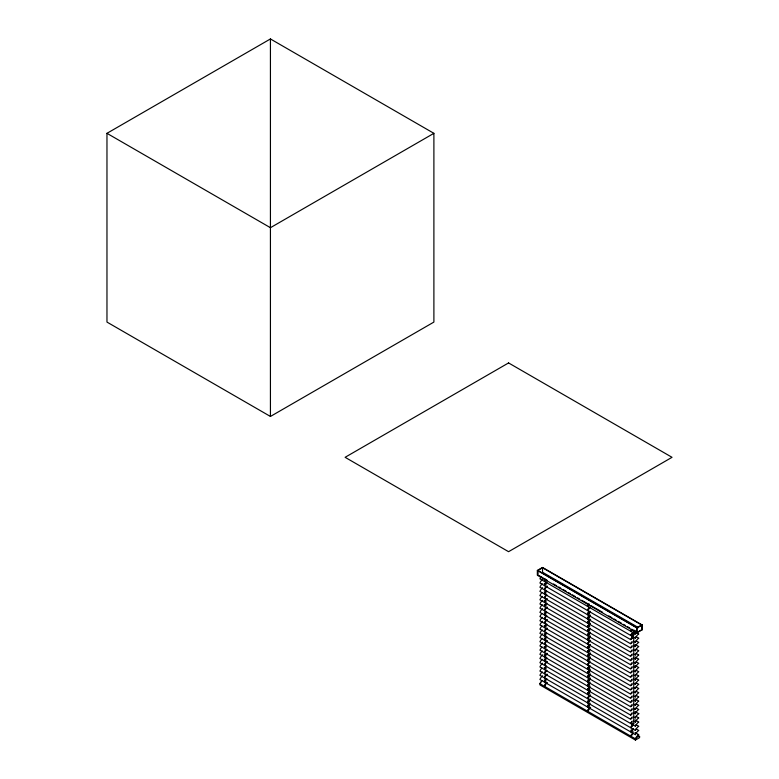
<?xml version="1.0" encoding="UTF-8"?>
<svg xmlns="http://www.w3.org/2000/svg" width="779" height="779" viewBox="0 0 779 779"><rect width="100%" height="100%" fill="white"/><g stroke="black" fill="none" stroke-linecap="round" stroke-linejoin="round"><path stroke-width="1.17" d="M630.766 631.282L631.38 629.997L631.905 630.289A5.453 3.145 -60 0 1 632.149 629.89M630.766 635.469L631.38 634.184L631.905 634.486A5.453 3.145 -60 0 1 633.629 632.334M632.149 638.274A5.453 3.145 -60 0 0 631.905 638.683L631.38 638.381L630.766 639.666L539.935 587.23A5.521 3.184 -60 0 1 542.291 583.792M632.149 642.471A5.453 3.145 -60 0 0 631.905 642.879L631.38 642.578L630.766 643.863L539.935 591.427A5.521 3.184 -60 0 1 542.622 587.707M632.149 709.591A5.453 3.145 -60 0 0 631.905 710L631.38 709.698L630.766 710.984L539.935 658.547A5.521 3.184 -60 0 1 542.622 654.827M630.766 723.574L631.38 722.279L631.905 722.581A5.453 3.145 -60 0 1 632.149 722.172M630.766 727.761L631.38 726.476L631.905 726.778A5.453 3.145 -60 0 1 633.629 724.626M630.766 731.958L631.38 730.673L631.905 730.975A5.453 3.145 -60 0 1 633.629 728.823M630.766 736.155L631.38 734.87L631.905 735.172A5.453 3.145 -60 0 1 633.629 733.02M632.149 646.667A5.453 3.145 -60 0 0 631.905 647.076L631.38 646.774L630.766 648.06L539.935 595.623A5.521 3.184 -60 0 1 541.97 592.478M632.149 650.864A5.453 3.145 -60 0 0 631.905 651.263L631.38 650.971L630.766 652.257L539.935 599.82A5.521 3.184 -60 0 1 542.291 596.373M632.149 655.051A5.453 3.145 -60 0 0 631.905 655.46L631.38 655.158L630.766 656.454L539.935 604.007A5.521 3.184 -60 0 1 542.622 600.288M632.149 659.248A5.453 3.145 -60 0 0 631.905 659.657L631.38 659.355L630.766 660.641L539.935 608.204A5.521 3.184 -60 0 1 542.291 604.767M632.149 663.445A5.453 3.145 -60 0 0 631.905 663.854L631.38 663.552L630.766 664.838L539.935 612.401A5.521 3.184 -60 0 1 542.622 608.681M632.149 667.642A5.453 3.145 -60 0 0 631.905 668.051L631.38 667.749L630.766 669.034L539.935 616.598A5.521 3.184 -60 0 1 541.97 613.453M632.149 671.839A5.453 3.145 -60 0 0 631.905 672.238L631.38 671.946L630.766 673.231L539.935 620.795A5.521 3.184 -60 0 1 542.291 617.348M632.149 676.026A5.453 3.145 -60 0 0 631.905 676.435L631.38 676.133L630.766 677.428L539.935 624.992A5.521 3.184 -60 0 1 542.622 621.272M632.149 680.223A5.453 3.145 -60 0 0 631.905 680.632L631.38 680.33L630.766 681.615L539.935 629.179A5.521 3.184 -60 0 1 541.97 626.043M632.149 684.42A5.453 3.145 -60 0 0 631.905 684.829L631.38 684.527L630.766 685.812L539.935 633.376A5.521 3.184 -60 0 1 542.291 629.938M632.149 688.617A5.453 3.145 -60 0 0 631.905 689.026L631.38 688.724L630.766 690.009L539.935 637.573A5.521 3.184 -60 0 1 542.622 633.853M632.149 692.813A5.453 3.145 -60 0 0 631.905 693.213L631.38 692.921L630.766 694.206L539.935 641.769A5.521 3.184 -60 0 1 542.291 638.322M632.149 697.01A5.453 3.145 -60 0 0 631.905 697.409L631.38 697.108L630.766 698.403L539.935 645.966A5.521 3.184 -60 0 1 542.622 642.247M632.149 701.197A5.453 3.145 -60 0 0 631.905 701.606L631.38 701.304L630.766 702.59L539.935 650.153A5.521 3.184 -60 0 1 541.97 647.018M632.149 705.394A5.453 3.145 -60 0 0 631.905 705.803L631.38 705.501L630.766 706.787L539.935 654.35A5.521 3.184 -60 0 1 542.291 650.913M632.149 717.985A5.453 3.145 -60 0 0 631.905 718.384L631.38 718.092L630.766 719.377L539.935 666.941A5.521 3.184 -60 0 1 542.622 663.221M635.528 631.701L633.483 635.537L633.483 637.631L632.314 638.313L631.73 637.972L631.73 635.576L634.554 630.26M632.314 638.313L632.314 635.917L635.148 630.601M632.957 637.193C635.654 637.417 629.783 639.559 632.09 637.504M633.765 637.436L633.765 723.73L631.565 724.704L632.09 723.798M590.297 703.797L589.976 704.099A5.453 3.145 -60 0 0 588.564 705.949A5.599 3.233 -60 0 0 587.95 707.235M106.966 133.326L270.43 38.95L433.893 133.326L433.893 322.078L270.43 416.453L106.966 322.078L106.966 133.326L270.43 227.702L433.893 133.326M537.344 570.452L542.535 567.453L642.178 624.982L642.178 629.783L636.988 632.782L537.344 575.243L537.344 570.452L636.988 627.981L642.178 624.982M542.797 567.609L537.607 570.598L537.607 575.399M641.925 629.627L636.735 632.626L636.735 627.835L641.925 624.836L642.178 629.783M541.97 680.573A5.521 3.184 -60 0 0 539.935 683.719L539.935 684.916L635.43 740.05L639.588 737.655L639.588 736.457L637.485 735.24M632.675 723.545L633.765 723.73M638.537 627.67L542.535 572.253L542.535 567.755L641.662 624.982L641.662 629.481M636.988 627.679L537.861 570.452L537.861 574.951M538.902 575.545L547.257 580.365M553.518 583.987L556.644 585.789M558.728 586.996L560.822 588.203M562.905 589.401L566.041 591.212M568.125 592.42L570.209 593.617M572.302 594.825L575.428 596.636M577.512 597.844L579.605 599.041M581.689 600.249L588.992 604.465M591.076 605.673L602.556 612.294M608.818 615.916L611.953 617.718M614.037 618.925L616.121 620.133M618.205 621.33L621.34 623.142M623.424 624.349L625.518 625.547M627.601 626.754L629.685 627.962M632.821 629.773L634.904 630.971M544.229 579.401L546.098 580.482M587.648 604.465L589.742 605.673M635.985 632.382L638.79 633.999A5.511 3.184 -60 0 0 635.43 638.167M544.609 581.543A5.599 3.233 -60 0 1 545.232 580.248L544.716 579.956A5.453 3.155 -60 0 1 545.222 579.157M588.564 604.173A5.453 3.155 -60 0 0 588.048 604.971L588.564 605.273A5.453 3.155 -60 0 1 589.362 604.105M635.43 633.979L539.935 578.846A5.521 3.184 -60 0 1 541.074 576.752M544.229 583.598L546.098 584.669M635.985 636.57L638.79 638.196A5.511 3.184 -60 0 0 635.43 642.363M546.965 582.293A5.453 3.155 -60 0 0 545.232 584.445L544.716 584.143A5.453 3.155 -60 0 1 546.439 581.991M587.424 610.454A5.599 3.233 -60 0 1 588.048 609.168L588.564 609.47A5.453 3.155 -60 0 1 590.297 607.308M632.899 635.197L633.483 635.537M546.965 586.49L546.439 586.188A5.453 3.155 -60 0 0 544.716 588.34L545.232 588.642A5.453 3.155 -60 0 1 546.965 586.49A5.599 3.233 -60 0 1 547.345 586.149M590.297 611.505L589.781 611.213A5.453 3.155 -60 0 0 588.048 613.365A5.599 3.233 -60 0 0 587.424 614.65M631.73 635.576L632.314 635.917M635.43 638.167L539.935 583.033A5.521 3.184 -60 0 1 542.622 579.313M632.899 637.3L633.483 637.631M587.648 612.859L589.742 614.066M635.985 640.766L638.79 642.383A5.511 3.184 -60 0 0 635.43 646.56M588.048 613.365L588.564 613.657A5.453 3.155 -60 0 1 589.976 611.807M587.424 618.847A5.599 3.233 -60 0 1 588.048 617.552A5.453 3.155 -60 0 1 589.781 615.4L590.297 615.702A5.453 3.155 -60 0 0 588.564 617.854A5.599 3.233 -60 0 0 587.95 619.139M633.57 641.283L635.43 642.363M544.229 591.982L546.098 593.062M587.648 617.056L589.742 618.263M635.051 644.428L638.79 646.58A5.511 3.184 -60 0 0 635.43 650.757M546.634 590.988A5.453 3.155 -60 0 0 545.232 592.838L544.716 592.537A5.453 3.155 -60 0 1 546.439 590.385M588.048 617.552L588.564 617.854M590.628 619.626A5.599 3.233 -60 0 0 590.297 619.899L589.781 619.597A5.453 3.155 -60 0 0 588.048 621.749A5.599 3.233 -60 0 0 587.424 623.034M633.57 645.479L635.43 646.56M587.648 621.253L589.742 622.45M635.985 649.16L638.79 650.777A5.511 3.184 -60 0 0 635.43 654.954M546.965 594.874A5.453 3.155 -60 0 0 545.232 597.035L544.716 596.733A5.453 3.155 -60 0 1 546.439 594.581M588.048 621.749L588.564 622.051A5.453 3.155 -60 0 1 590.297 619.899M546.965 599.07L546.439 598.778A5.453 3.155 -60 0 0 544.716 600.93L545.232 601.222A5.453 3.155 -60 0 1 546.965 599.07A5.599 3.233 -60 0 1 547.286 598.798M587.424 627.231A5.599 3.233 -60 0 1 588.048 625.946A5.453 3.155 -60 0 1 589.781 623.794L590.297 624.096M633.57 649.676L635.43 650.757M544.229 600.375L546.098 601.456M587.648 625.44L589.742 626.647M635.985 653.357L638.79 654.973A5.511 3.184 -60 0 0 635.43 659.141M588.048 625.946L588.564 626.248A5.453 3.155 -60 0 1 589.976 624.398M633.57 653.873L635.43 654.954M544.229 604.572L546.098 605.643M587.648 629.636L589.742 630.844M635.051 657.009L638.79 659.17A5.511 3.184 -60 0 0 635.43 663.338M546.965 603.267A5.453 3.155 -60 0 0 545.232 605.419L544.716 605.117A5.453 3.155 -60 0 1 546.439 602.965M587.424 631.428A5.599 3.233 -60 0 1 588.048 630.143L588.564 630.445A5.453 3.155 -60 0 1 590.297 628.293M590.297 632.48L589.781 632.188A5.453 3.155 -60 0 0 588.048 634.34A5.599 3.233 -60 0 0 587.424 635.625M633.57 658.07L635.43 659.141M587.648 633.833L589.742 635.041M635.985 661.741L638.79 663.357A5.511 3.184 -60 0 0 635.43 667.535M545.232 609.616L544.716 609.314A5.453 3.155 -60 0 1 546.439 607.162L546.965 607.464A5.453 3.155 -60 0 0 545.232 609.616A5.599 3.233 -60 0 0 544.609 610.902M588.048 634.34L588.564 634.632A5.453 3.155 -60 0 1 589.976 632.782M590.297 636.677L589.781 636.375A5.453 3.155 -60 0 0 588.048 638.527A5.599 3.233 -60 0 0 587.424 639.822M633.57 662.267L635.43 663.338M544.229 612.956L546.098 614.037M587.648 638.03L589.742 639.238M635.051 665.402L638.79 667.554A5.511 3.184 -60 0 0 635.43 671.732M546.634 611.963A5.453 3.155 -60 0 0 545.232 613.813L544.716 613.511A5.453 3.155 -60 0 1 546.439 611.359M588.048 638.527L588.564 638.829A5.453 3.155 -60 0 1 589.976 636.979M633.57 666.454L635.43 667.535M635.985 670.135L638.79 671.751A5.511 3.184 -60 0 0 635.43 675.929M546.965 615.858A5.453 3.155 -60 0 0 545.232 618.01L544.716 617.708A5.453 3.155 -60 0 1 546.439 615.556M587.424 644.019A5.599 3.233 -60 0 1 588.048 642.724L588.564 643.026A5.453 3.155 -60 0 1 590.297 640.874A5.599 3.233 -60 0 1 590.628 640.601M546.965 620.045L546.439 619.753A5.453 3.155 -60 0 0 544.716 621.905L545.232 622.197A5.453 3.155 -60 0 1 546.965 620.045A5.599 3.233 -60 0 1 547.345 619.714M590.297 645.07L589.781 644.769A5.453 3.155 -60 0 0 588.048 646.921A5.599 3.233 -60 0 0 587.424 648.206M633.57 670.651L635.43 671.732M587.648 646.414L589.742 647.622M635.985 674.332L638.79 675.948A5.511 3.184 -60 0 0 635.43 680.125M588.048 646.921L588.564 647.222A5.453 3.155 -60 0 1 589.976 645.372M633.57 674.848L635.43 675.929M544.229 625.547L546.098 626.628M587.648 650.611L589.742 651.819M635.051 677.983L638.79 680.145A5.511 3.184 -60 0 0 635.43 684.313M546.965 624.242A5.453 3.155 -60 0 0 545.232 626.394L544.716 626.092A5.453 3.155 -60 0 1 546.439 623.94M587.424 652.403A5.599 3.233 -60 0 1 588.048 651.117L588.564 651.419A5.453 3.155 -60 0 1 590.297 649.267M546.965 628.439L546.439 628.137A5.453 3.155 -60 0 0 544.716 630.289L545.232 630.591A5.453 3.155 -60 0 1 546.965 628.439A5.599 3.233 -60 0 1 547.286 628.166M590.628 653.182A5.599 3.233 -60 0 0 590.297 653.454L589.781 653.162A5.453 3.155 -60 0 0 588.048 655.314A5.599 3.233 -60 0 0 587.424 656.6M633.57 679.045L635.43 680.125M587.648 654.808L589.742 656.015M635.985 682.716L638.79 684.342A5.511 3.184 -60 0 0 635.43 688.509M588.048 655.314L588.564 655.616A5.453 3.155 -60 0 1 590.297 653.454M590.297 657.651L589.781 657.349A5.453 3.155 -60 0 0 588.048 659.511A5.599 3.233 -60 0 0 587.424 660.796M633.57 683.241L635.43 684.313M544.229 633.931L546.098 635.012M587.648 659.005L589.742 660.212M635.985 686.912L638.79 688.529A5.511 3.184 -60 0 0 635.43 692.706M546.634 632.938A5.453 3.155 -60 0 0 545.232 634.788L544.716 634.486A5.453 3.155 -60 0 1 546.439 632.334M588.048 659.511L588.564 659.803A5.453 3.155 -60 0 1 589.976 657.953M633.57 687.429L635.43 688.509M544.229 638.128L546.098 639.208M635.985 691.109L638.79 692.726A5.511 3.184 -60 0 0 635.43 696.903M546.965 636.832A5.453 3.155 -60 0 0 545.232 638.984L544.716 638.683A5.453 3.155 -60 0 1 546.439 636.531M587.424 664.993A5.599 3.233 -60 0 1 588.048 663.698L588.564 664A5.453 3.155 -60 0 1 590.297 661.848M546.965 641.02L546.439 640.727A5.453 3.155 -60 0 0 544.716 642.879L545.232 643.172A5.453 3.155 -60 0 1 546.965 641.02A5.599 3.233 -60 0 1 547.345 640.689M590.297 666.045L589.781 665.743A5.453 3.155 -60 0 0 588.048 667.895A5.599 3.233 -60 0 0 587.424 669.18M633.57 691.625L635.43 692.706M587.648 667.389L589.742 668.596M635.985 695.306L638.79 696.923A5.511 3.184 -60 0 0 635.43 701.1M588.048 667.895L588.564 668.197A5.453 3.155 -60 0 1 589.976 666.347M587.424 673.377A5.599 3.233 -60 0 1 588.048 672.092A5.453 3.155 -60 0 1 589.781 669.94L590.297 670.242A5.453 3.155 -60 0 0 588.564 672.394A5.599 3.233 -60 0 0 587.95 673.679M633.57 695.822L635.43 696.903M544.229 646.521L546.098 647.602M587.648 671.586L589.742 672.793M635.051 698.958L638.79 701.119A5.511 3.184 -60 0 0 635.43 705.287M546.634 645.518A5.453 3.155 -60 0 0 545.232 647.368L544.716 647.076A5.453 3.155 -60 0 1 546.439 644.915M588.048 672.092L588.564 672.394M590.628 674.156A5.599 3.233 -60 0 0 590.297 674.429L589.781 674.137A5.453 3.155 -60 0 0 588.048 676.289A5.599 3.233 -60 0 0 587.424 677.574M633.57 700.019L635.43 701.1M587.648 675.783L589.742 676.99M635.985 703.69L638.79 705.316A5.511 3.184 -60 0 0 635.43 709.484M546.965 649.413A5.453 3.155 -60 0 0 545.232 651.565L544.716 651.263A5.453 3.155 -60 0 1 546.439 649.111M588.048 676.289L588.564 676.591A5.453 3.155 -60 0 1 590.297 674.429M546.965 653.61L546.439 653.308A5.453 3.155 -60 0 0 544.716 655.46L545.232 655.762A5.453 3.155 -60 0 1 546.965 653.61A5.599 3.233 -60 0 1 547.286 653.338M587.424 681.771A5.599 3.233 -60 0 1 588.048 680.486A5.453 3.155 -60 0 1 589.781 678.334L590.297 678.626M633.57 704.216L635.43 705.287M544.229 654.905L546.098 655.986M587.648 679.979L589.742 681.187M635.985 707.887L638.79 709.503A5.511 3.184 -60 0 0 635.43 713.681M588.048 680.486L588.564 680.778A5.453 3.155 -60 0 1 589.976 678.928M633.57 708.403L635.43 709.484M544.229 659.102L546.098 660.183M587.648 684.176L589.742 685.384M635.051 711.548L638.79 713.7M546.965 657.807A5.453 3.155 -60 0 0 545.232 659.959L544.716 659.657A5.453 3.155 -60 0 1 546.439 657.505M587.424 685.968A5.599 3.233 -60 0 1 588.048 684.673L588.564 684.975A5.453 3.155 -60 0 1 590.297 682.823M590.297 687.02L589.781 686.718A5.453 3.155 -60 0 0 588.048 688.87A5.599 3.233 -60 0 0 587.424 690.155M633.57 712.6L635.43 713.681M587.648 688.373L589.742 689.571M635.985 716.281L638.79 717.897A5.511 3.184 -60 0 0 635.43 722.075M545.232 664.156L544.716 663.854A5.453 3.155 -60 0 1 546.439 661.702L546.965 661.994A5.453 3.155 -60 0 0 545.232 664.156A5.599 3.233 -60 0 0 544.609 665.441M588.048 688.87L588.564 689.172A5.453 3.155 -60 0 1 589.976 687.321M632.178 712.717A5.521 3.184 -60 0 0 630.756 715.18L539.935 662.744A5.521 3.184 -60 0 1 542.291 659.297M633.57 716.797L635.43 717.878M544.229 667.496L546.098 668.577M587.648 692.56L589.742 693.768M635.051 719.932L638.79 722.094A5.511 3.184 -60 0 0 635.43 726.262M546.634 666.493A5.453 3.155 -60 0 0 545.232 668.343L544.716 668.051A5.453 3.155 -60 0 1 546.439 665.889M588.048 693.067L588.564 693.368A5.453 3.155 -60 0 1 590.297 691.216L589.781 690.915A5.453 3.155 -60 0 0 588.048 693.067A5.599 3.233 -60 0 0 587.424 694.352M590.628 695.131A5.599 3.233 -60 0 0 590.297 695.413L589.781 695.111A5.453 3.155 -60 0 0 588.048 697.263A5.599 3.233 -60 0 0 587.424 698.549M633.57 720.994L635.43 722.075M635.985 724.665L638.79 726.291A5.511 3.184 -60 0 0 635.43 730.459M546.965 670.388A5.453 3.155 -60 0 0 545.232 672.54L544.716 672.238A5.453 3.155 -60 0 1 546.439 670.086M588.048 697.263L588.564 697.565A5.453 3.155 -60 0 1 590.297 695.413M546.965 674.585L546.439 674.283A5.453 3.155 -60 0 0 544.716 676.435L545.232 676.737A5.453 3.155 -60 0 1 546.965 674.585A5.599 3.233 -60 0 1 547.345 674.244M590.297 699.6L589.781 699.308A5.453 3.155 -60 0 0 588.048 701.46A5.599 3.233 -60 0 0 587.424 702.746M635.43 726.262L539.935 671.128A5.521 3.184 -60 0 1 541.97 667.992M587.648 700.954L589.742 702.161M635.985 728.862L638.79 730.478A5.511 3.184 -60 0 0 635.43 734.655M588.048 701.46L588.564 701.752A5.453 3.155 -60 0 1 589.976 699.902M635.43 730.459L539.935 675.325A5.521 3.184 -60 0 1 542.291 671.888M544.229 680.077L546.098 681.158M587.648 705.151L589.742 706.358M630.99 730.166L633.074 731.374M635.051 732.523L638.79 734.675A5.511 3.184 -60 0 0 635.43 738.852M546.965 678.782A5.453 3.155 -60 0 0 545.232 680.934L544.716 680.632A5.453 3.155 -60 0 1 546.439 678.48M587.424 706.942A5.599 3.233 -60 0 1 588.048 705.647L588.564 705.949M546.965 682.979L546.439 682.677A5.453 3.155 -60 0 0 544.716 684.829L545.232 685.13A5.453 3.155 -60 0 1 546.965 682.979A5.599 3.233 -60 0 1 547.286 682.696M590.628 707.721A5.599 3.233 -60 0 0 590.297 707.994L589.781 707.692A5.453 3.155 -60 0 0 588.048 709.844A5.599 3.233 -60 0 0 587.424 711.139M635.43 734.655L539.935 679.522A5.521 3.184 -60 0 1 542.622 675.802M588.048 709.844L588.564 710.146A5.453 3.155 -60 0 1 590.297 707.994M639.588 736.457A6.242 3.603 -60 0 0 635.43 738.852L539.935 683.719A6.242 3.603 -60 0 1 540.947 682.686M636.988 627.981L636.988 632.782M635.43 738.852L635.43 740.05M270.43 38.95L270.43 416.453M587.95 711.431A5.599 3.233 -60 0 1 588.564 710.146M544.609 686.416A5.599 3.233 -60 0 1 545.232 685.13M631.156 735.288A5.502 3.174 -60 0 1 632.791 733.02M544.609 682.219A5.599 3.233 -60 0 1 545.232 680.934M588.048 705.647A5.453 3.145 -60 0 1 589.46 703.797M544.609 678.022A5.599 3.233 -60 0 1 545.232 676.737M589.83 699.24A5.599 3.233 -60 0 1 590.161 698.967M544.609 673.825A5.599 3.233 -60 0 1 545.232 672.54M589.83 690.856A5.599 3.233 -60 0 1 590.161 690.574M544.609 669.638A5.599 3.233 -60 0 1 545.232 668.343M547.014 661.936A5.599 3.233 -60 0 1 547.345 661.663M544.609 661.244A5.599 3.233 -60 0 1 545.232 659.959M588.048 684.673A5.453 3.155 -60 0 1 589.46 682.823M589.781 678.334A5.599 3.233 -60 0 1 590.112 678.051M544.609 657.048A5.599 3.233 -60 0 1 545.232 655.762M544.609 652.851A5.599 3.233 -60 0 1 545.232 651.565M589.781 669.94A5.599 3.233 -60 0 1 590.112 669.667M544.609 648.664A5.599 3.233 -60 0 1 545.232 647.368M544.609 644.467A5.599 3.233 -60 0 1 545.232 643.172M544.609 640.27A5.599 3.233 -60 0 1 545.232 638.984M588.048 663.698A5.453 3.155 -60 0 1 589.46 661.848M589.83 657.291A5.599 3.233 -60 0 1 590.161 657.018M544.609 636.073A5.599 3.233 -60 0 1 545.232 634.788M631.156 731.091A5.502 3.174 -60 0 1 632.791 728.823M587.95 703.048A5.599 3.233 -60 0 1 588.564 701.752M631.156 726.895A5.502 3.174 -60 0 1 632.791 724.626M587.95 698.851A5.599 3.233 -60 0 1 588.564 697.565M631.156 722.698A5.502 3.174 -60 0 1 632.178 721.111M587.95 694.654A5.599 3.233 -60 0 1 588.564 693.368M631.156 718.501A5.502 3.174 -60 0 1 632.178 716.914M630.766 715.18A5.589 3.233 -60 0 1 631.38 713.895L631.905 714.197A5.453 3.145 -60 0 1 632.149 713.788M587.95 690.457A5.599 3.233 -60 0 1 588.564 689.172M630.941 710.545A5.511 3.184 -60 0 1 632.178 708.53M587.95 686.26A5.599 3.233 -60 0 1 588.564 684.975M587.95 682.073A5.599 3.233 -60 0 1 588.564 680.778M631.156 705.92A5.502 3.174 -60 0 1 632.178 704.333M587.95 677.876A5.599 3.233 -60 0 1 588.564 676.591M631.156 701.723A5.502 3.174 -60 0 1 632.178 700.136M631.156 697.526A5.502 3.174 -60 0 1 632.178 695.939M587.95 669.482A5.599 3.233 -60 0 1 588.564 668.197M631.156 693.339A5.502 3.174 -60 0 1 632.178 691.742M587.95 665.285A5.599 3.233 -60 0 1 588.564 664M631.156 689.142A5.502 3.174 -60 0 1 632.178 687.555M587.95 661.098A5.599 3.233 -60 0 1 588.564 659.803M631.156 684.945A5.502 3.174 -60 0 1 632.178 683.358M587.95 656.901A5.599 3.233 -60 0 1 588.564 655.606M631.156 680.749A5.502 3.174 -60 0 1 632.178 679.161M587.95 652.705A5.599 3.233 -60 0 1 588.564 651.419M631.156 676.552A5.502 3.174 -60 0 1 632.178 674.965M587.95 648.508A5.599 3.233 -60 0 1 588.564 647.222M631.156 672.365A5.502 3.174 -60 0 1 632.178 670.768M587.95 644.311A5.599 3.233 -60 0 1 588.564 643.026M631.156 668.168A5.502 3.174 -60 0 1 632.178 666.581M587.95 640.114A5.599 3.233 -60 0 1 588.564 638.829M631.156 663.971A5.502 3.174 -60 0 1 632.178 662.384M587.95 635.927A5.599 3.233 -60 0 1 588.564 634.632M631.156 659.774A5.502 3.174 -60 0 1 632.178 658.187M587.95 631.73A5.599 3.233 -60 0 1 588.564 630.445M631.156 655.577A5.502 3.174 -60 0 1 632.178 653.99M587.95 627.533A5.599 3.233 -60 0 1 588.564 626.248M631.156 651.38A5.502 3.174 -60 0 1 632.178 649.793M544.609 631.876A5.599 3.233 -60 0 1 545.232 630.591M544.609 627.679A5.599 3.233 -60 0 1 545.232 626.394M544.609 623.492A5.599 3.233 -60 0 1 545.232 622.197M544.609 619.295A5.599 3.233 -60 0 1 545.232 618.01M544.609 615.098A5.599 3.233 -60 0 1 545.232 613.813M635.43 633.979A5.511 3.184 -60 0 1 636.297 632.285M631.156 630.406A5.502 3.174 -60 0 1 631.896 629.189M587.424 606.257A5.599 3.233 -60 0 1 588.048 604.971M587.95 606.559A5.599 3.233 -60 0 1 588.564 605.273M545.232 580.248A5.453 3.155 -60 0 1 545.748 579.449M588.048 651.117A5.453 3.155 -60 0 1 589.46 649.267M589.83 644.71A5.599 3.233 -60 0 1 590.161 644.428M588.048 642.724A5.453 3.155 -60 0 1 589.46 640.874M589.83 636.316A5.599 3.233 -60 0 1 590.161 636.044M547.014 607.406A5.599 3.233 -60 0 1 547.345 607.123M635.43 717.878A5.511 3.184 -60 0 1 638.79 713.7M587.95 623.336A5.599 3.233 -60 0 1 588.564 622.051M631.156 647.193A5.502 3.174 -60 0 1 632.178 645.596M630.941 643.425A5.511 3.184 -60 0 1 632.178 641.409M630.941 639.228A5.511 3.184 -60 0 1 632.178 637.212M587.95 614.952A5.599 3.233 -60 0 1 588.564 613.657M544.609 606.705A5.599 3.233 -60 0 1 545.232 605.419M588.048 630.143A5.453 3.155 -60 0 1 589.46 628.293M589.781 623.794A5.599 3.233 -60 0 1 590.112 623.521M544.609 602.518A5.599 3.233 -60 0 1 545.232 601.222M544.609 598.321A5.599 3.233 -60 0 1 545.232 597.035M589.781 615.4A5.599 3.233 -60 0 1 590.112 615.128M544.609 594.124A5.599 3.233 -60 0 1 545.232 592.838M544.609 589.927A5.599 3.233 -60 0 1 545.232 588.642M587.95 610.755A5.599 3.233 -60 0 1 588.564 609.47M631.156 634.603A5.502 3.174 -60 0 1 632.791 632.334M544.609 585.73A5.599 3.233 -60 0 1 545.232 584.445M588.048 609.168A5.453 3.155 -60 0 1 589.46 607.318M508.57 362.936L345.107 457.312L508.57 551.688L672.034 457.312L508.57 362.936"/></g></svg>
